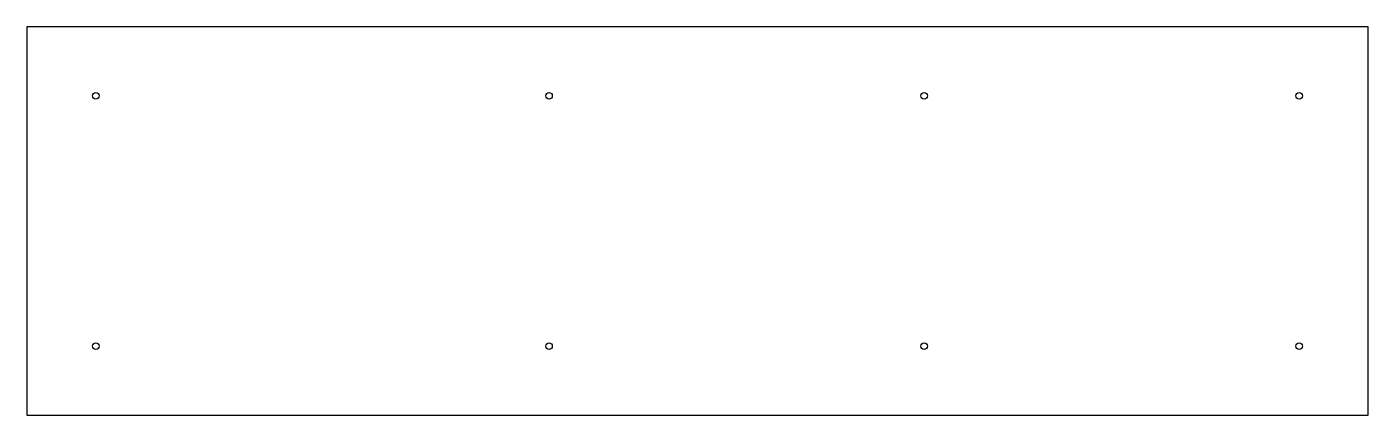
# Model space of a CAD drawing. Extents: x 0 to 409, y 0 to 118.
import ezdxf

# ---------------------------------------------------------------- set-up
doc = ezdxf.new("R2010")
doc.units = 0
doc.layers.add('BaseFeature001', color=7, linetype='CONTINUOUS')
doc.layers.add('Sketch009', color=7, linetype='CONTINUOUS')

msp = doc.modelspace()

# ---------------------------------------------------------------- linework, layer by layer
at = {"layer": 'BaseFeature001'}
for centre in [(21.05, 97.25), (159.162, 97.25), (273.462, 97.25), (387.762, 97.25), (21.05, 21.05), (159.162, 21.05), (273.462, 21.05), (387.762, 21.05)]:
    msp.add_circle(centre, 1, dxfattribs=at)
at = {"layer": 'Sketch009'}
for p, q in [((408.812, 118.3), (0, 118.3)), ((0, 118.3), (0, 0)), ((408.812, 0), (408.812, 118.3)), ((0, 0), (408.812, 0))]:
    msp.add_line(p, q, dxfattribs=at)

doc.saveas('drawing.dxf')
